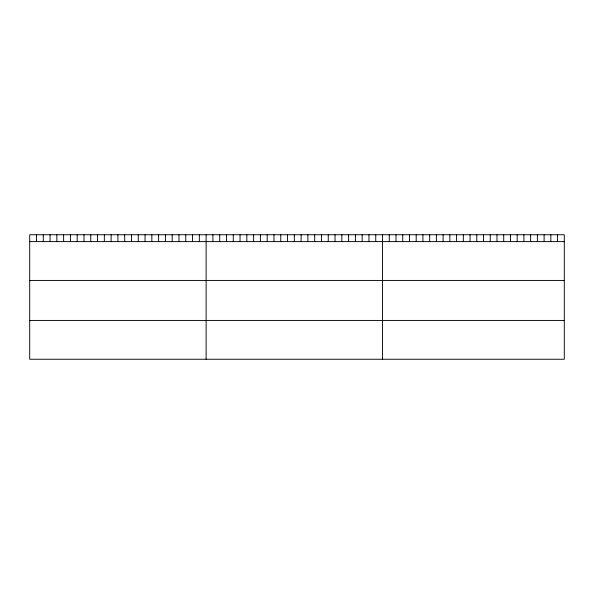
<?xml version="1.0" encoding="UTF-8"?>
<svg xmlns="http://www.w3.org/2000/svg" width="594" height="594" viewBox="0 0 594 594"><rect width="100%" height="100%" fill="white"/><g stroke="black" fill="none" stroke-linecap="round" stroke-linejoin="round"><path stroke-width="0.89" d="M564.3 241.609L564.3 359.251L29.7 359.251L29.7 234.749L564.3 234.749L564.3 241.609L29.7 241.609M29.7 280.435L564.3 280.435M29.7 320.433L564.3 320.433M557.566 234.749L557.566 241.609M550.838 234.749L550.838 241.609M544.104 234.749L544.104 241.609M537.37 234.749L537.37 241.609M530.642 234.749L530.642 241.609M523.908 234.749L523.908 241.609M517.174 234.749L517.174 241.609M510.446 234.749L510.446 241.609M503.712 234.749L503.712 241.609M496.978 234.749L496.978 241.609M490.25 234.749L490.25 241.609M483.516 234.749L483.516 241.609M476.782 234.749L476.782 241.609M470.054 234.749L470.054 241.609M463.32 234.749L463.32 241.609M456.586 234.749L456.586 241.609M449.858 234.749L449.858 241.609M443.124 234.749L443.124 241.609M436.39 234.749L436.39 241.609M429.662 234.749L429.662 241.609M422.928 234.749L422.928 241.609M416.194 234.749L416.194 241.609M409.466 234.749L409.466 241.609M402.732 234.749L402.732 241.609M395.998 234.749L395.998 241.609M389.27 234.749L389.27 241.609M382.536 234.749L382.536 359.251M375.75 234.749L375.75 241.609M368.963 234.749L368.963 241.609M362.177 234.749L362.177 241.609M355.398 234.749L355.398 241.609M348.611 234.749L348.611 241.609M341.825 234.749L341.825 241.609M335.038 234.749L335.038 241.609M328.252 234.749L328.252 241.609M321.465 234.749L321.465 241.609M314.686 234.749L314.686 241.609M307.9 234.749L307.9 241.609M301.113 234.749L301.113 241.609M294.327 234.749L294.327 241.609M287.541 234.749L287.541 241.609M280.754 234.749L280.754 241.609M273.968 234.749L273.968 241.609M267.189 234.749L267.189 241.609M260.402 234.749L260.402 241.609M253.616 234.749L253.616 241.609M246.829 234.749L246.829 241.609M240.043 234.749L240.043 241.609M233.256 234.749L233.256 241.609M226.477 234.749L226.477 241.609M219.691 234.749L219.691 241.609M212.904 234.749L212.904 241.609M206.118 234.749L206.118 359.251M199.332 234.749L199.332 241.609M192.545 234.749L192.545 241.609M185.759 234.749L185.759 241.609M178.98 234.749L178.98 241.609M172.193 234.749L172.193 241.609M165.407 234.749L165.407 241.609M158.62 234.749L158.62 241.609M151.834 234.749L151.834 241.609M145.047 234.749L145.047 241.609M138.268 234.749L138.268 241.609M131.482 234.749L131.482 241.609M124.695 234.749L124.695 241.609M117.909 234.749L117.909 241.609M111.123 234.749L111.123 241.609M104.336 234.749L104.336 241.609M97.55 234.749L97.55 241.609M90.771 234.749L90.771 241.609M83.984 234.749L83.984 241.609M77.198 234.749L77.198 241.609M70.411 234.749L70.411 241.609M63.625 234.749L63.625 241.609M56.838 234.749L56.838 241.609M50.059 234.749L50.059 241.609M43.273 234.749L43.273 241.609M36.486 234.749L36.486 241.609"/></g></svg>
